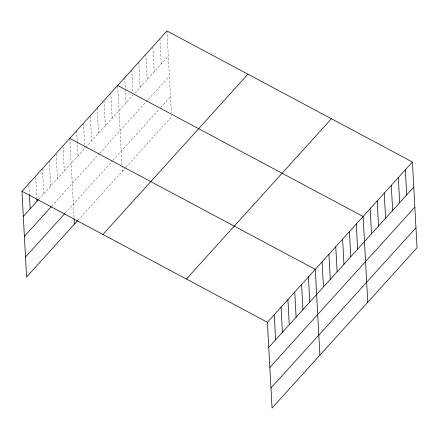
<?xml version="1.0" encoding="UTF-8"?>
<svg xmlns="http://www.w3.org/2000/svg" width="439" height="439" viewBox="0 0 439 439"><rect width="100%" height="100%" fill="white"/><g stroke="black" fill="none" stroke-linecap="round" stroke-linejoin="round"><path stroke-width="0.33" stroke-dasharray="2.19 1.65" d="M38.802 199.246L84.831 148.366L84.722 146.33M85.742 147.356L133.094 95.016M134.855 93.068L168.307 56.088M51.736 206.16L99.132 153.771M99.587 153.266L147.383 100.427M148.267 99.455L169.394 76.101M65.159 213.178L112.554 160.784M113.01 160.284L159.066 109.371M160.828 107.423L170.508 96.717M78.093 220.093L125.373 167.819M125.817 167.336L171.594 116.73L171.523 115.397M166.946 30.96L171.375 112.73M159.906 38.747L161.267 63.874M152.898 47.214L154.226 71.656M145.819 54.321L147.18 79.443M138.779 62.102L140.14 87.229M131.733 69.889L132.984 92.975M124.692 77.676L125.28 88.541M125.318 89.216L126.053 102.797M117.685 86.137L121.932 164.554M122.004 165.893L122.294 171.226M110.815 93.019L112.175 118.14M103.977 100.575L105.338 125.697M97.14 108.131L98.501 133.253M90.341 116.362L91.669 140.809M83.47 123.244L84.683 145.649M76.633 130.8L77.187 140.985M77.226 141.66L77.994 155.922M69.801 138.356L74.081 217.448M63.002 146.588L64.324 171.034M56.165 154.144L57.487 178.591M49.294 161.025L50.655 186.147M42.457 168.581L43.818 193.703M35.696 177.493L36.799 197.863M28.897 185.73L29.375 194.554"/><path stroke-width="0.66" d="M77.637 220.592L26.592 277.014L21.95 191.25L166.946 30.96L412.408 161.986L417.05 247.75L272.054 408.04L267.406 322.27L412.408 161.986M23.311 216.372L38.347 199.75M24.392 236.385L51.281 206.665M25.511 257.002L64.703 213.678M102.951 234.486L247.947 74.202M186.405 279.034L331.407 118.749M268.767 347.397L413.768 187.113M269.853 367.405L414.85 207.12M270.967 388.027L415.963 227.742M117.647 85.462L363.108 216.482L367.75 302.251M69.801 138.356L315.257 269.376L319.899 355.146M21.95 191.25L267.406 322.27M405.362 169.772L406.723 194.894M398.321 177.554L399.682 202.681M391.275 185.34L392.636 210.468M384.235 193.127L385.596 218.249M377.189 200.914L378.55 226.036M370.148 208.695L371.509 233.822M356.27 224.038L357.631 249.165M349.433 231.594L350.794 256.722M342.601 239.151L343.962 264.278M335.764 246.707L337.125 271.834M328.926 254.263L330.287 279.391M322.094 261.82L323.45 286.947M308.419 276.932L309.78 302.059M301.588 284.488L302.943 309.616M294.75 292.045L296.111 317.172M287.913 299.601L289.274 324.728M281.075 307.157L282.436 332.285M274.243 314.714L275.604 339.841M74.158 218.781L74.443 224.12M36.871 199.224L36.98 201.26M29.375 194.554L30.148 208.816"/></g></svg>
